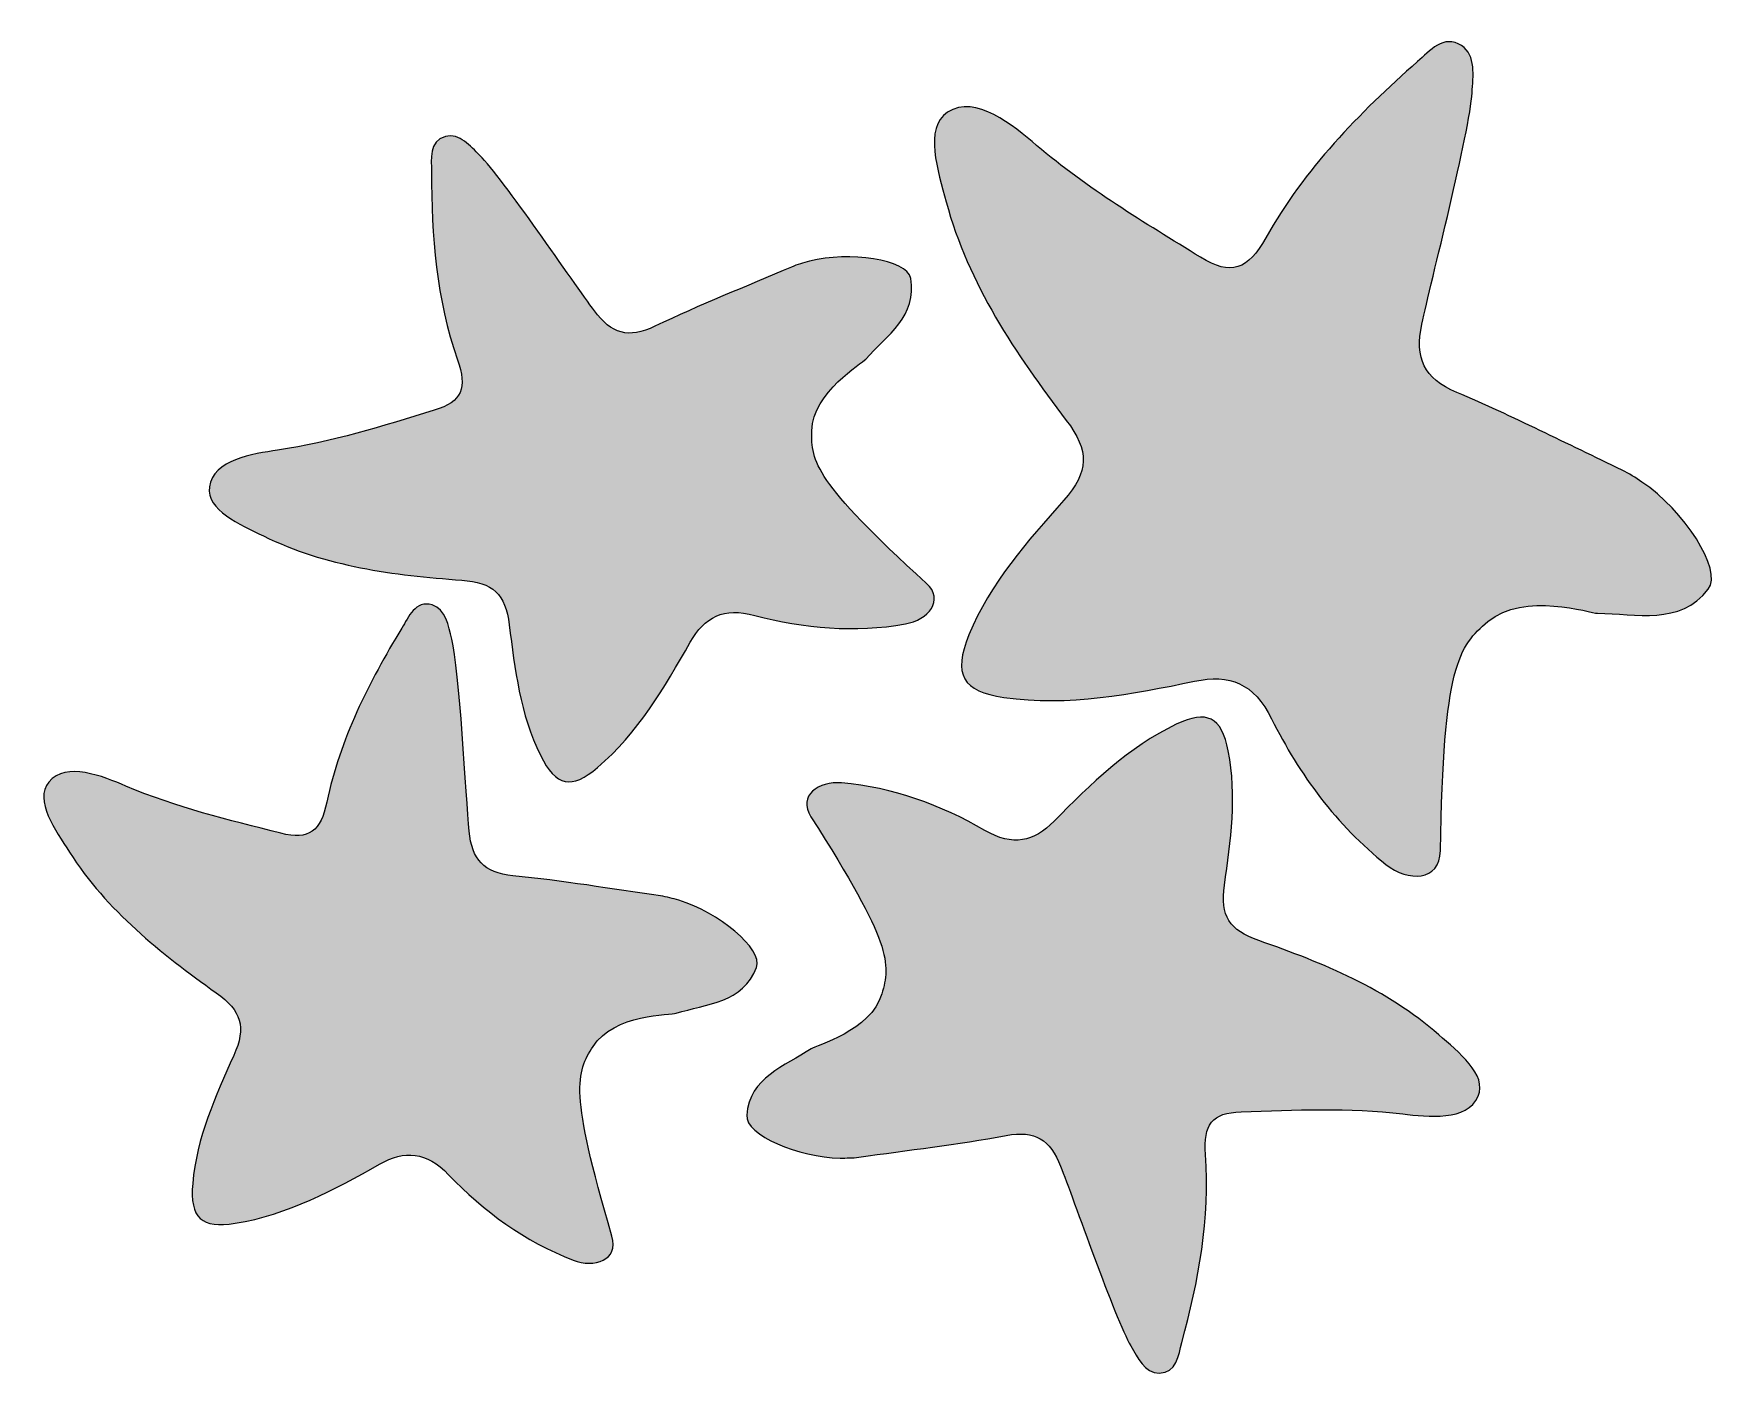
# Model space of a CAD drawing. Header units: millimetres. Extents: x 2 to 212, y 3 to 170.
import ezdxf

# ---------------------------------------------------------------- set-up
doc = ezdxf.new("R2010")
doc.units = ezdxf.units.MM
doc.header["$MEASUREMENT"] = 0
doc.layers.add('Capa 1', color=7, linetype='Continuous', lineweight=0)

msp = doc.modelspace()

# ---------------------------------------------------------------- hatches: boundary and pattern name
at = {"layer": 'Capa 1', "true_color": 0x312782, "transparency": 33554687}
h = msp.add_hatch(color=177, dxfattribs=at)
h.dxf.hatch_style = 2
edge = h.paths.add_edge_path()
edge.add_spline(control_points=[(174.65, 133.7), (173.76, 129.44), (174.85, 126.95), (178.99, 125.2), (185.97, 122.23), (192.75, 118.78), (199.6, 115.51), (200.45, 115.1), (201.26, 114.57), (202.05, 114.04), (207.26, 110.53), (212.17, 103.09), (210.32, 100.7), (206.76, 96.13), (201.34, 97.68), (196.5, 97.69), (195.74, 97.69), (187.37, 100.46), (182.87, 96.66), (179.24, 93.6), (177.32, 91.21), (176.95, 68.14), (176.89, 64.26), (172.91, 64.24), (170.18, 66.41), (164.02, 71.31), (159.39, 77.59), (155.94, 84.55), (153.73, 88.99), (150.7, 90.15), (146.35, 89.24), (138.51, 87.61), (130.69, 86.07), (122.6, 87.22), (117.47, 87.95), (116.2, 90.05), (118.24, 95), (120.91, 101.48), (125.52, 106.65), (130.06, 111.76), (133.22, 115.31), (133.24, 117.94), (130.37, 121.71), (124.08, 130.02), (118.18, 138.66), (115.41, 148.93), (114.39, 152.73), (112.58, 158.13), (115.58, 160.08), (119.08, 162.36), (123.77, 158.43), (126.67, 155.96), (133.03, 150.55), (140.07, 146.35), (147.09, 142.02), (150.89, 139.68), (152.98, 140.48), (155.22, 144.46), (160.01, 152.99), (166.81, 159.97), (174.11, 166.4), (175.58, 167.69), (177.4, 169.85), (179.58, 168.38), (181.45, 167.13), (181.01, 164.58), (180.9, 162.51), (180.65, 157.77), (175.72, 138.77), (174.65, 133.7)], knot_values=[0, 0, 0, 0, 1, 1, 1, 2, 2, 2, 3, 3, 3, 4, 4, 4, 5, 5, 5, 6, 6, 6, 7, 7, 7, 8, 8, 8, 9, 9, 9, 10, 10, 10, 11, 11, 11, 12, 12, 12, 13, 13, 13, 14, 14, 14, 15, 15, 15, 16, 16, 16, 17, 17, 17, 18, 18, 18, 19, 19, 19, 20, 20, 20, 21, 21, 21, 22, 22, 22, 23, 23, 23, 23], degree=3, periodic=0)
h = msp.add_hatch(color=177, dxfattribs=at)
h.dxf.hatch_style = 2
edge = h.paths.add_edge_path()
edge.add_spline(control_points=[(71.6, 135.35), (73.72, 132.51), (75.83, 131.84), (79.14, 133.43), (84.71, 136.1), (90.47, 138.39), (96.16, 140.81), (96.87, 141.12), (97.63, 141.32), (98.38, 141.52), (103.33, 142.82), (110.53, 141.81), (110.99, 139.4), (111.87, 134.75), (108, 132.28), (105.39, 129.32), (104.98, 128.86), (98.78, 125.23), (98.68, 120.42), (98.6, 116.56), (99.02, 114.1), (112.93, 101.45), (115.27, 99.32), (113.14, 96.87), (110.34, 96.37), (104.03, 95.25), (97.69, 95.8), (91.58, 97.43), (87.67, 98.48), (85.33, 97.25), (83.54, 94.1), (80.32, 88.43), (77.05, 82.81), (71.99, 78.48), (68.78, 75.74), (66.81, 76.1), (64.88, 80.01), (62.36, 85.13), (61.68, 90.74), (61, 96.27), (60.53, 100.11), (58.93, 101.53), (55.08, 101.82), (46.61, 102.44), (38.15, 103.49), (30.38, 107.33), (27.5, 108.75), (23.23, 110.55), (23.65, 113.44), (24.14, 116.8), (29.07, 117.56), (32.14, 118), (38.88, 118.97), (45.23, 121.02), (51.66, 122.98), (55.14, 124.04), (55.78, 125.75), (54.55, 129.27), (51.91, 136.79), (51.31, 144.71), (51.31, 152.64), (51.31, 154.23), (50.97, 156.51), (53.04, 157.05), (54.82, 157.52), (56.14, 155.88), (57.34, 154.69), (60.11, 151.99), (69.07, 138.74), (71.6, 135.35)], knot_values=[0, 0, 0, 0, 1, 1, 1, 2, 2, 2, 3, 3, 3, 4, 4, 4, 5, 5, 5, 6, 6, 6, 7, 7, 7, 8, 8, 8, 9, 9, 9, 10, 10, 10, 11, 11, 11, 12, 12, 12, 13, 13, 13, 14, 14, 14, 15, 15, 15, 16, 16, 16, 17, 17, 17, 18, 18, 18, 19, 19, 19, 20, 20, 20, 21, 21, 21, 22, 22, 22, 23, 23, 23, 23], degree=3, periodic=0)
h = msp.add_hatch(color=177, dxfattribs=at)
h.dxf.hatch_style = 2
edge = h.paths.add_edge_path()
edge.add_spline(control_points=[(56.01, 70.56), (56.35, 67.04), (57.81, 65.37), (61.46, 65.01), (67.61, 64.41), (73.72, 63.38), (79.85, 62.5), (80.61, 62.39), (81.36, 62.18), (82.11, 61.96), (87.01, 60.5), (92.65, 55.91), (91.79, 53.6), (90.14, 49.18), (85.55, 49.06), (81.78, 47.89), (81.19, 47.7), (74.01, 47.82), (71.43, 43.76), (69.36, 40.5), (68.44, 38.18), (73.79, 20.15), (74.68, 17.11), (71.59, 16.12), (68.94, 17.15), (62.96, 19.46), (57.82, 23.21), (53.44, 27.78), (50.65, 30.7), (48.01, 30.86), (44.85, 29.09), (39.15, 25.91), (33.44, 22.8), (26.87, 21.73), (22.7, 21.05), (21.2, 22.37), (21.58, 26.71), (22.08, 32.4), (24.41, 37.55), (26.69, 42.63), (28.28, 46.16), (27.65, 48.21), (24.5, 50.44), (17.58, 55.37), (10.89, 60.65), (6.23, 67.96), (4.51, 70.66), (1.79, 74.42), (3.65, 76.67), (5.81, 79.29), (10.41, 77.38), (13.27, 76.17), (19.54, 73.51), (26.03, 71.97), (32.55, 70.31), (36.08, 69.42), (37.51, 70.55), (38.28, 74.19), (39.92, 81.99), (43.5, 89.08), (47.62, 95.86), (48.44, 97.22), (49.33, 99.35), (51.39, 98.74), (53.15, 98.22), (53.42, 96.13), (53.84, 94.49), (54.81, 90.74), (55.6, 74.76), (56.01, 70.56)], knot_values=[0, 0, 0, 0, 1, 1, 1, 2, 2, 2, 3, 3, 3, 4, 4, 4, 5, 5, 5, 6, 6, 6, 7, 7, 7, 8, 8, 8, 9, 9, 9, 10, 10, 10, 11, 11, 11, 12, 12, 12, 13, 13, 13, 14, 14, 14, 15, 15, 15, 16, 16, 16, 17, 17, 17, 18, 18, 18, 19, 19, 19, 20, 20, 20, 21, 21, 21, 22, 22, 22, 23, 23, 23, 23], degree=3, periodic=0)
h = msp.add_hatch(color=177, dxfattribs=at)
h.dxf.hatch_style = 2
edge = h.paths.add_edge_path()
edge.add_spline(control_points=[(129.66, 28.85), (128.35, 32.15), (126.49, 33.35), (122.88, 32.67), (116.81, 31.54), (110.65, 30.83), (104.53, 29.97), (103.76, 29.86), (102.98, 29.86), (102.2, 29.86), (97.08, 29.9), (90.39, 32.74), (90.57, 35.19), (90.93, 39.91), (95.31, 41.29), (98.6, 43.47), (99.11, 43.81), (106.05, 45.7), (107.4, 50.31), (108.48, 54.02), (108.71, 56.51), (98.57, 72.34), (96.86, 75), (99.56, 76.81), (102.39, 76.57), (108.77, 76.01), (114.75, 73.83), (120.23, 70.66), (123.73, 68.64), (126.3, 69.22), (128.85, 71.8), (133.44, 76.44), (138.06, 81.01), (144.07, 83.87), (147.88, 85.68), (149.69, 84.83), (150.54, 80.55), (151.64, 74.95), (150.84, 69.36), (150.06, 63.84), (149.52, 60.01), (150.69, 58.22), (154.33, 56.94), (162.35, 54.14), (170.25, 50.93), (176.75, 45.2), (179.16, 43.08), (182.82, 40.23), (181.66, 37.55), (180.31, 34.43), (175.36, 34.98), (172.28, 35.35), (165.52, 36.17), (158.85, 35.84), (152.13, 35.62), (148.49, 35.5), (147.43, 34.02), (147.71, 30.3), (148.3, 22.36), (146.83, 14.55), (144.76, 6.89), (144.35, 5.36), (144.09, 3.07), (141.94, 3.08), (140.1, 3.09), (139.26, 5.02), (138.4, 6.48), (136.43, 9.81), (131.22, 24.93), (129.66, 28.85)], knot_values=[0, 0, 0, 0, 1, 1, 1, 2, 2, 2, 3, 3, 3, 4, 4, 4, 5, 5, 5, 6, 6, 6, 7, 7, 7, 8, 8, 8, 9, 9, 9, 10, 10, 10, 11, 11, 11, 12, 12, 12, 13, 13, 13, 14, 14, 14, 15, 15, 15, 16, 16, 16, 17, 17, 17, 18, 18, 18, 19, 19, 19, 20, 20, 20, 21, 21, 21, 22, 22, 22, 23, 23, 23, 23], degree=3, periodic=0)

# ---------------------------------------------------------------- linework, layer by layer
at = {"layer": 'Capa 1'}
for points in [[(174.65, 133.7), (173.76, 129.44), (174.85, 126.95), (178.99, 125.2), (185.97, 122.23), (192.75, 118.78), (199.6, 115.51), (200.45, 115.1), (201.26, 114.57), (202.05, 114.04), (207.26, 110.53), (212.17, 103.09), (210.32, 100.7), (206.76, 96.13), (201.34, 97.68), (196.5, 97.69), (195.74, 97.69), (187.37, 100.46), (182.87, 96.66), (179.24, 93.6), (177.32, 91.21), (176.95, 68.14), (176.89, 64.26), (172.91, 64.24), (170.18, 66.41), (164.02, 71.31), (159.39, 77.59), (155.94, 84.55), (153.73, 88.99), (150.7, 90.15), (146.35, 89.24), (138.51, 87.61), (130.69, 86.07), (122.6, 87.22), (117.47, 87.95), (116.2, 90.05), (118.24, 95), (120.91, 101.48), (125.52, 106.65), (130.06, 111.76), (133.22, 115.31), (133.24, 117.94), (130.37, 121.71), (124.08, 130.02), (118.18, 138.66), (115.41, 148.93), (114.39, 152.73), (112.58, 158.13), (115.58, 160.08), (119.08, 162.36), (123.77, 158.43), (126.67, 155.96), (133.03, 150.55), (140.07, 146.35), (147.09, 142.02), (150.89, 139.68), (152.98, 140.48), (155.22, 144.46), (160.01, 152.99), (166.81, 159.97), (174.11, 166.4), (175.58, 167.69), (177.4, 169.85), (179.58, 168.38), (181.45, 167.13), (181.01, 164.58), (180.9, 162.51), (180.65, 157.77), (175.72, 138.77), (174.65, 133.7)], [(71.6, 135.35), (73.72, 132.51), (75.83, 131.84), (79.14, 133.43), (84.71, 136.1), (90.47, 138.39), (96.16, 140.81), (96.87, 141.12), (97.63, 141.32), (98.38, 141.52), (103.33, 142.82), (110.53, 141.81), (110.99, 139.4), (111.87, 134.75), (108, 132.28), (105.39, 129.32), (104.98, 128.86), (98.78, 125.23), (98.68, 120.42), (98.6, 116.56), (99.02, 114.1), (112.93, 101.45), (115.27, 99.32), (113.14, 96.87), (110.34, 96.37), (104.03, 95.25), (97.69, 95.8), (91.58, 97.43), (87.67, 98.48), (85.33, 97.25), (83.54, 94.1), (80.32, 88.43), (77.05, 82.81), (71.99, 78.48), (68.78, 75.74), (66.81, 76.1), (64.88, 80.01), (62.36, 85.13), (61.68, 90.74), (61, 96.27), (60.53, 100.11), (58.93, 101.53), (55.08, 101.82), (46.61, 102.44), (38.15, 103.49), (30.38, 107.33), (27.5, 108.75), (23.23, 110.55), (23.65, 113.44), (24.14, 116.8), (29.07, 117.56), (32.14, 118), (38.88, 118.97), (45.23, 121.02), (51.66, 122.98), (55.14, 124.04), (55.78, 125.75), (54.55, 129.27), (51.91, 136.79), (51.31, 144.71), (51.31, 152.64), (51.31, 154.23), (50.97, 156.51), (53.04, 157.05), (54.82, 157.52), (56.14, 155.88), (57.34, 154.69), (60.11, 151.99), (69.07, 138.74), (71.6, 135.35)], [(56.01, 70.56), (56.35, 67.04), (57.81, 65.37), (61.46, 65.01), (67.61, 64.41), (73.72, 63.38), (79.85, 62.5), (80.61, 62.39), (81.36, 62.18), (82.11, 61.96), (87.01, 60.5), (92.65, 55.91), (91.79, 53.6), (90.14, 49.18), (85.55, 49.06), (81.78, 47.89), (81.19, 47.7), (74.01, 47.82), (71.43, 43.76), (69.36, 40.5), (68.44, 38.18), (73.79, 20.15), (74.68, 17.11), (71.59, 16.12), (68.94, 17.15), (62.96, 19.46), (57.82, 23.21), (53.44, 27.78), (50.65, 30.7), (48.01, 30.86), (44.85, 29.09), (39.15, 25.91), (33.44, 22.8), (26.87, 21.73), (22.7, 21.05), (21.2, 22.37), (21.58, 26.71), (22.08, 32.4), (24.41, 37.55), (26.69, 42.63), (28.28, 46.16), (27.65, 48.21), (24.5, 50.44), (17.58, 55.37), (10.89, 60.65), (6.23, 67.96), (4.51, 70.66), (1.79, 74.42), (3.65, 76.67), (5.81, 79.29), (10.41, 77.38), (13.27, 76.17), (19.54, 73.51), (26.03, 71.97), (32.55, 70.31), (36.08, 69.42), (37.51, 70.55), (38.28, 74.19), (39.92, 81.99), (43.5, 89.08), (47.62, 95.86), (48.44, 97.22), (49.33, 99.35), (51.39, 98.74), (53.15, 98.22), (53.42, 96.13), (53.84, 94.49), (54.81, 90.74), (55.6, 74.76), (56.01, 70.56)], [(129.66, 28.85), (128.35, 32.15), (126.49, 33.35), (122.88, 32.67), (116.81, 31.54), (110.65, 30.83), (104.53, 29.97), (103.76, 29.86), (102.98, 29.86), (102.2, 29.86), (97.08, 29.9), (90.39, 32.74), (90.57, 35.19), (90.93, 39.91), (95.31, 41.29), (98.6, 43.47), (99.11, 43.81), (106.05, 45.7), (107.4, 50.31), (108.48, 54.02), (108.71, 56.51), (98.57, 72.34), (96.86, 75), (99.56, 76.81), (102.39, 76.57), (108.77, 76.01), (114.75, 73.83), (120.23, 70.66), (123.73, 68.64), (126.3, 69.22), (128.85, 71.8), (133.44, 76.44), (138.06, 81.01), (144.07, 83.87), (147.88, 85.68), (149.69, 84.83), (150.54, 80.55), (151.64, 74.95), (150.84, 69.36), (150.06, 63.84), (149.52, 60.01), (150.69, 58.22), (154.33, 56.94), (162.35, 54.14), (170.25, 50.93), (176.75, 45.2), (179.16, 43.08), (182.82, 40.23), (181.66, 37.55), (180.31, 34.43), (175.36, 34.98), (172.28, 35.35), (165.52, 36.17), (158.85, 35.84), (152.13, 35.62), (148.49, 35.5), (147.43, 34.02), (147.71, 30.3), (148.3, 22.36), (146.83, 14.55), (144.76, 6.89), (144.35, 5.36), (144.09, 3.07), (141.94, 3.08), (140.1, 3.09), (139.26, 5.02), (138.4, 6.48), (136.43, 9.81), (131.22, 24.93), (129.66, 28.85)]]:
    msp.add_open_spline(points, degree=3, knots=[0, 0, 0, 0, 1, 1, 1, 2, 2, 2, 3, 3, 3, 4, 4, 4, 5, 5, 5, 6, 6, 6, 7, 7, 7, 8, 8, 8, 9, 9, 9, 10, 10, 10, 11, 11, 11, 12, 12, 12, 13, 13, 13, 14, 14, 14, 15, 15, 15, 16, 16, 16, 17, 17, 17, 18, 18, 18, 19, 19, 19, 20, 20, 20, 21, 21, 21, 22, 22, 22, 23, 23, 23, 23], dxfattribs=at)

doc.saveas('drawing.dxf')
